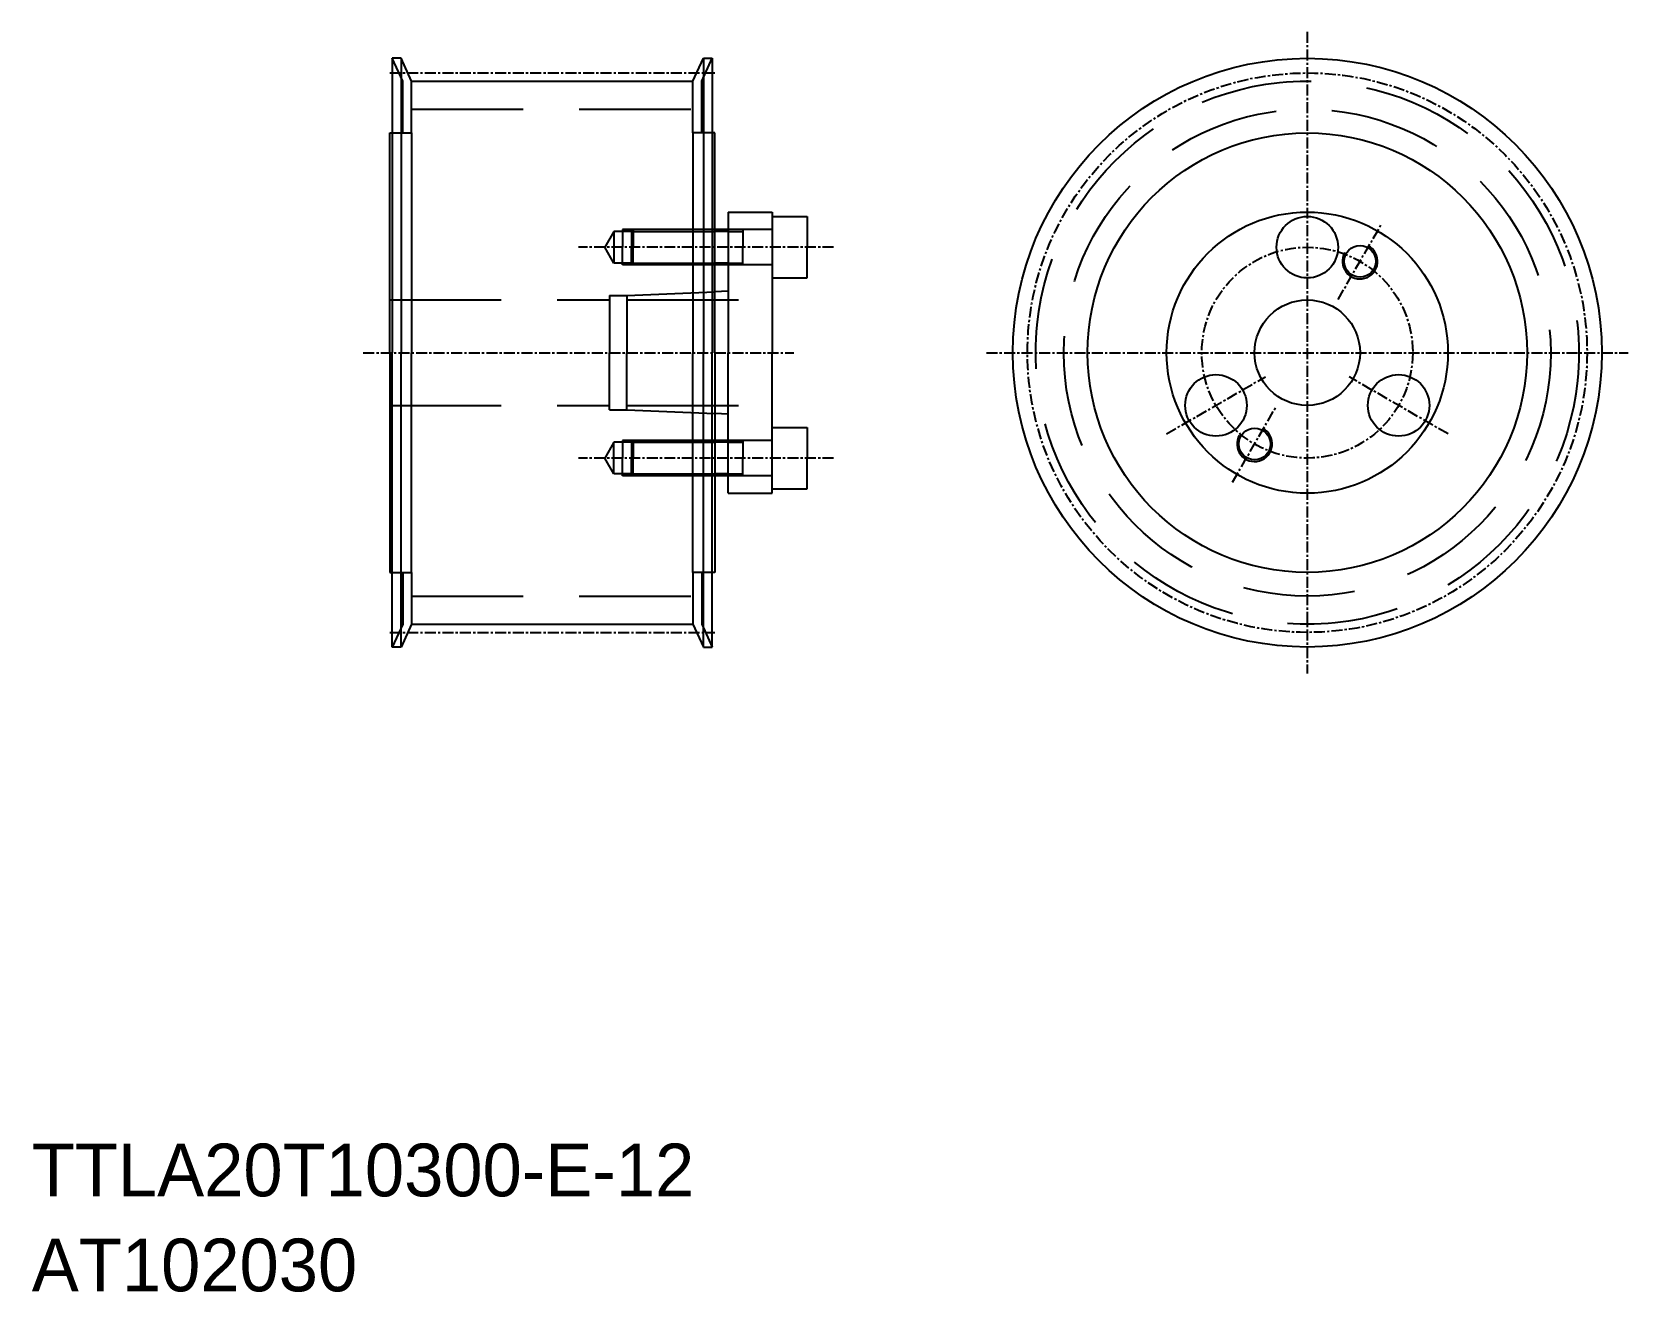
# Model space of a CAD drawing. Extents: x -286 to -104, y -61 to 83.
import ezdxf

# ---------------------------------------------------------------- set-up
doc = ezdxf.new("R2010")
doc.units = 0
doc.linetypes.add('CENTER', pattern=[2, 1.25, -0.25, 0.25, -0.25])
doc.linetypes.add('DASHED', pattern=[19.05, 12.7, -6.35])
doc.layers.get('0').update_dxf_attribs({"linetype": 'CONTINUOUS'})
doc.layers.add('CENTER', color=1, linetype='CENTER')

msp = doc.modelspace()

# ---------------------------------------------------------------- linework, layer by layer
for p, q in [((-244.97, 79.51), (-244.97, 46.01)), ((-243.97, 79.51), (-244.97, 79.51)), ((-243.97, 79.51), (-243.97, 46.01)), ((-242.77, 76.91), (-243.97, 79.51)), ((-210.77, 76.91), (-209.57, 79.51)), ((-209.57, 79.51), (-209.57, 46.01)), ((-209.57, 79.51), (-208.57, 79.51)), ((-208.57, 79.51), (-208.57, 46.01)), ((-242.77, 76.91), (-210.77, 76.91)), ((-242.77, 71.01), (-242.77, 76.91)), ((-210.77, 71.01), (-210.77, 76.91)), ((-245.27, 46.01), (-245.27, 71.01)), ((-245.27, 71.01), (-244.97, 71.01)), ((-242.77, 71.01), (-242.77, 46.01)), ((-210.77, 71.01), (-210.77, 46.01)), ((-208.27, 71.01), (-208.57, 71.01)), ((-208.27, 46.01), (-208.27, 71.01)), ((-206.77, 62.01), (-201.77, 62.01)), ((-206.77, 62.01), (-206.77, 60.01)), ((-201.77, 62.01), (-201.77, 61.51)), ((-206.77, 60.01), (-208.27, 60.01)), ((-206.77, 60.01), (-206.77, 56.01)), ((-201.77, 61.51), (-201.77, 54.51)), ((-201.77, 61.51), (-197.77, 61.51)), ((-197.77, 61.51), (-197.77, 58.01)), ((-197.77, 54.51), (-197.77, 58.01)), ((-206.77, 56.01), (-208.27, 56.01)), ((-206.77, 56.01), (-206.77, 53.01)), ((-201.77, 54.51), (-201.77, 46.01)), ((-201.77, 54.51), (-197.77, 54.51)), ((-206.77, 53.01), (-208.27, 52.95)), ((-206.77, 53.01), (-206.77, 46.01)), ((-245.27, 46.01), (-245.27, 21.01)), ((-244.97, 12.51), (-244.97, 46.01)), ((-243.97, 12.51), (-243.97, 46.01)), ((-242.77, 21.01), (-242.77, 46.01)), ((-210.77, 21.01), (-210.77, 46.01)), ((-209.57, 12.51), (-209.57, 46.01)), ((-208.57, 12.51), (-208.57, 46.01)), ((-208.27, 46.01), (-208.27, 21.01)), ((-206.77, 39.01), (-206.77, 46.01)), ((-201.77, 37.51), (-201.77, 46.01)), ((-206.77, 39.01), (-208.27, 39.08)), ((-206.77, 36.01), (-206.77, 39.01)), ((-201.77, 30.51), (-201.77, 37.51)), ((-201.77, 37.51), (-197.77, 37.51)), ((-197.77, 37.51), (-197.77, 34.01)), ((-206.77, 36.01), (-208.27, 36.01)), ((-206.77, 32.01), (-206.77, 36.01)), ((-197.77, 30.51), (-197.77, 34.01)), ((-206.77, 32.01), (-208.27, 32.01)), ((-206.77, 30.01), (-206.77, 32.01)), ((-206.77, 30.01), (-201.77, 30.01)), ((-201.77, 30.51), (-197.77, 30.51)), ((-201.77, 30.01), (-201.77, 30.51)), ((-245.27, 21.01), (-244.97, 21.01)), ((-242.77, 21.01), (-242.77, 15.11)), ((-210.77, 21.01), (-210.77, 15.11)), ((-208.27, 21.01), (-208.57, 21.01)), ((-242.77, 15.11), (-243.97, 12.51)), ((-242.77, 15.11), (-210.77, 15.11)), ((-210.77, 15.11), (-209.57, 12.51)), ((-243.97, 12.51), (-244.97, 12.51)), ((-209.57, 12.51), (-208.57, 12.51))]:
    msp.add_line(p, q)
at = {"color": 3, "linetype": 'DASHED'}
for p, q in [((-243.77, 76.91), (-244.97, 79.51)), ((-209.77, 76.91), (-208.57, 79.51)), ((-243.77, 71.01), (-243.77, 76.91)), ((-209.77, 71.01), (-209.77, 76.91)), ((-242.77, 73.71), (-210.77, 73.71)), ((-244.97, 71.01), (-242.77, 71.01)), ((-208.57, 71.01), (-210.77, 71.01)), ((-218.77, 60.01), (-218.77, 58.01)), ((-217.57, 60.01), (-218.77, 60.01)), ((-217.57, 60.01), (-217.77, 59.81)), ((-208.27, 60.01), (-217.57, 60.01)), ((-217.57, 60.01), (-217.57, 58.01)), ((-201.77, 60.01), (-206.77, 60.01)), ((-205.1, 60.01), (-205.1, 58.01)), ((-219.77, 59.81), (-220.8, 58.01)), ((-217.77, 59.81), (-219.77, 59.81)), ((-219.77, 59.81), (-219.77, 56.21)), ((-217.77, 59.81), (-208.27, 59.81)), ((-217.77, 59.81), (-217.77, 58.01)), ((-206.77, 59.81), (-205.1, 59.81)), ((-219.77, 56.21), (-220.8, 58.01)), ((-218.77, 56.01), (-218.77, 58.01)), ((-217.77, 56.21), (-217.77, 58.01)), ((-217.57, 56.01), (-217.57, 58.01)), ((-205.1, 56.01), (-205.1, 58.01)), ((-217.77, 56.21), (-219.77, 56.21)), ((-217.57, 56.01), (-218.77, 56.01)), ((-217.77, 56.21), (-208.27, 56.21)), ((-217.57, 56.01), (-217.77, 56.21)), ((-208.27, 56.01), (-217.57, 56.01)), ((-206.77, 56.21), (-205.1, 56.21)), ((-201.77, 56.01), (-206.77, 56.01)), ((-218.27, 52.51), (-208.27, 52.95)), ((-245.27, 52.01), (-220.27, 52.01)), ((-220.27, 52.51), (-218.27, 52.51)), ((-220.27, 52.51), (-220.27, 46.01)), ((-218.27, 52.51), (-218.27, 46.01)), ((-218.27, 52.01), (-201.77, 52.01)), ((-220.27, 39.51), (-220.27, 46.01)), ((-218.27, 39.51), (-218.27, 46.01)), ((-245.27, 40.01), (-220.27, 40.01)), ((-218.27, 40.01), (-201.77, 40.01)), ((-220.27, 39.51), (-218.27, 39.51)), ((-218.27, 39.51), (-208.27, 39.08)), ((-219.77, 35.81), (-220.8, 34.01)), ((-217.77, 35.81), (-219.77, 35.81)), ((-219.77, 32.21), (-219.77, 35.81)), ((-218.77, 36.01), (-218.77, 34.01)), ((-217.57, 36.01), (-218.77, 36.01)), ((-217.57, 36.01), (-217.77, 35.81)), ((-217.77, 35.81), (-208.27, 35.81)), ((-217.77, 35.81), (-217.77, 34.01)), ((-208.27, 36.01), (-217.57, 36.01)), ((-217.57, 36.01), (-217.57, 34.01)), ((-201.77, 36.01), (-206.77, 36.01)), ((-206.77, 35.81), (-205.1, 35.81)), ((-205.1, 36.01), (-205.1, 34.01)), ((-219.77, 32.21), (-220.8, 34.01)), ((-218.77, 32.01), (-218.77, 34.01)), ((-217.77, 32.21), (-217.77, 34.01)), ((-217.57, 32.01), (-217.57, 34.01)), ((-205.1, 32.01), (-205.1, 34.01)), ((-217.77, 32.21), (-219.77, 32.21)), ((-217.57, 32.01), (-218.77, 32.01)), ((-217.77, 32.21), (-208.27, 32.21)), ((-217.57, 32.01), (-217.77, 32.21)), ((-208.27, 32.01), (-217.57, 32.01)), ((-206.77, 32.21), (-205.1, 32.21)), ((-201.77, 32.01), (-206.77, 32.01)), ((-244.97, 21.01), (-242.77, 21.01)), ((-243.77, 21.01), (-243.77, 15.11)), ((-208.57, 21.01), (-210.77, 21.01)), ((-209.77, 21.01), (-209.77, 15.11)), ((-242.77, 18.31), (-210.77, 18.31)), ((-243.77, 15.11), (-244.97, 12.51)), ((-209.77, 15.11), (-208.57, 12.51))]:
    msp.add_line(p, q, dxfattribs=at)
at = {"color": 3}
for p, q in [((-206.77, 59.81), (-208.27, 59.81)), ((-206.77, 56.21), (-208.27, 56.21)), ((-206.77, 35.81), (-208.27, 35.81)), ((-206.77, 32.21), (-208.27, 32.21))]:
    msp.add_line(p, q, dxfattribs=at)
for centre, radius in [((-140.87, 46.01), 33.5), ((-140.87, 46.01), 25), ((-140.87, 46.01), 16), ((-140.87, 46.01), 16), ((-140.87, 58.01), 3.5), ((-134.87, 56.4), 1.8), ((-140.87, 46.01), 6), ((-151.26, 40.01), 3.5), ((-130.48, 40.01), 3.5), ((-146.87, 35.62), 1.8)]:
    msp.add_circle(centre, radius)
at = {"color": 3, "linetype": 'DASHED'}
for radius in [30.9, 27.7]:
    msp.add_circle((-140.87, 46.01), radius, dxfattribs=at)
at = {"color": 3}
for centre in [(-134.87, 56.4), (-146.87, 35.62)]:
    msp.add_arc(centre, 2, 150, 62, dxfattribs=at)
at = {"layer": 'CENTER'}
for p, q in [((-140.87, 82.51), (-140.87, 9.51)), ((-245.27, 77.84), (-208.27, 77.84)), ((-248.27, 46.01), (-199.27, 46.01)), ((-177.37, 46.01), (-104.37, 46.01)), ((-245.27, 14.18), (-208.27, 14.18))]:
    msp.add_line(p, q, dxfattribs=at)
at = {"layer": 'CENTER', "color": 1, "linetype": 'CENTER'}
for p, q in [((-140.87, 64.51), (-140.87, 51.51)), ((-137.37, 52.07), (-132.37, 60.73)), ((-194.77, 58.01), (-223.8, 58.01)), ((-156.89, 36.76), (-145.64, 43.26)), ((-124.85, 36.76), (-136.11, 43.26)), ((-149.37, 31.29), (-144.37, 39.95)), ((-194.77, 34.01), (-223.8, 34.01))]:
    msp.add_line(p, q, dxfattribs=at)
at = {"layer": 'CENTER'}
msp.add_circle((-140.87, 46.01), 31.83, dxfattribs=at)
at = {"layer": 'CENTER', "color": 1, "linetype": 'CENTER'}
msp.add_circle((-140.87, 46.01), 12, dxfattribs=at)

# ---------------------------------------------------------------- texts
at = {"color": 7, "linetype": 'CONTINUOUS'}
for s, p in [('TTLA20T10300-E-12', (-285.99, -50)), ('AT102030', (-285.99, -60.81))]:
    msp.add_text(s, height=6, dxfattribs=at).set_placement(p)

doc.saveas('drawing.dxf')
